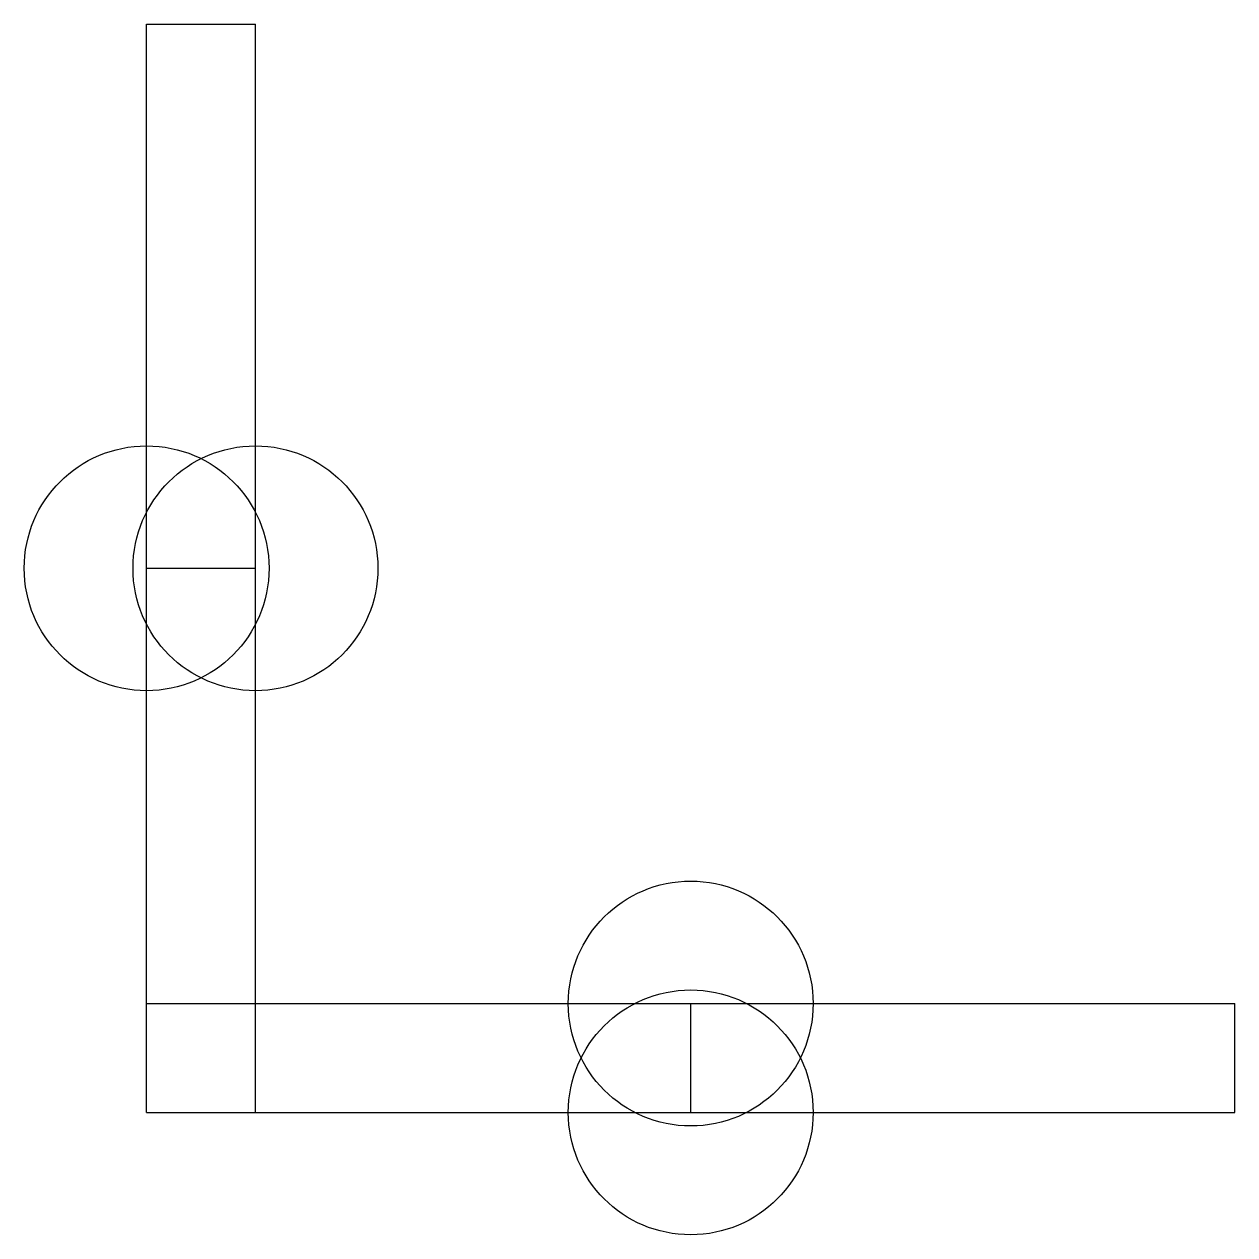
# Model space of a CAD drawing. Header units: millimetres. Extents: x -2.2 to 20, y -2.2 to 20.
import ezdxf

# ---------------------------------------------------------------- set-up
doc = ezdxf.new("R2010")
doc.units = ezdxf.units.MM
doc.layers.add('Part', color=7, linetype='CONTINUOUS')

msp = doc.modelspace()

# ---------------------------------------------------------------- linework, layer by layer
at = {"layer": 'Part'}
for p, q in [((0, 2), (0, 20)), ((0, 2, 220), (0, 20, 220)), ((0, 20), (0, 20, 220)), ((0, 2, 220), (0, 20, 220)), ((0, 20, 220), (2, 20, 220)), ((0, 2), (0, 20)), ((0, 20), (2, 20)), ((0, 20), (2, 20)), ((0, 20, 220), (2, 20, 220)), ((0, 20), (0, 20, 220)), ((2, 2, 220), (2, 20, 220)), ((2, 2), (2, 20)), ((2, 20), (2, 20, 220)), ((2, 2, 220), (2, 20, 220)), ((2, 2), (2, 20)), ((2, 20), (2, 20, 220)), ((0, 10, 12.25), (2, 10, 12.25)), ((0, 10, 12.25), (2, 10, 12.25)), ((0, 10, 112.25), (2, 10, 112.25)), ((0, 10, 112.25), (2, 10, 112.25)), ((0, 10, 212.25), (2, 10, 212.25)), ((0, 10, 212.25), (2, 10, 212.25)), ((0, 0, 220), (0, 2, 220)), ((0, 2), (0, 2, 220)), ((0, 0), (0, 2)), ((0, 0, 220), (0, 2, 220)), ((0, 2, 220), (2, 2, 220)), ((0, 2), (0, 2, 220)), ((0, 0), (0, 2)), ((0, 2), (2, 2)), ((0, 2, 220), (2, 2, 220)), ((0, 2), (2, 2)), ((2, 0, 220), (2, 2, 220)), ((2, 0), (2, 2)), ((2, 0, 220), (2, 2, 220)), ((2, 2, 220), (20, 2, 220)), ((2, 0), (2, 2)), ((2, 2), (20, 2)), ((2, 2, 220), (2, 2)), ((2, 2), (20, 2)), ((2, 2, 220), (2, 2)), ((2, 2, 220), (20, 2, 220)), ((10, 0, 12.25), (10, 2, 12.25)), ((10, 0, 12.25), (10, 2, 12.25)), ((10, 0, 112.25), (10, 2, 112.25)), ((10, 0, 112.25), (10, 2, 112.25)), ((10, 0, 212.25), (10, 2, 212.25)), ((10, 0, 212.25), (10, 2, 212.25)), ((20, 0, 220), (20, 2, 220)), ((20, 0), (20, 2)), ((20, 0, 220), (20, 2, 220)), ((20, 2), (20, 2, 220)), ((20, 0), (20, 2)), ((20, 2), (20, 2, 220)), ((0, 0), (0, 0, 220)), ((0, 0), (2, 0)), ((0, 0, 220), (2, 0, 220)), ((0, 0), (0, 0, 220)), ((0, 0, 220), (2, 0, 220)), ((0, 0), (2, 0)), ((2, 0), (2, 0, 220)), ((2, 0), (20, 0)), ((2, 0), (2, 0, 220)), ((2, 0, 220), (20, 0, 220)), ((2, 0, 220), (20, 0, 220)), ((2, 0), (20, 0)), ((20, 0), (20, 0, 220)), ((20, 0), (20, 0, 220))]:
    msp.add_line(p, q, dxfattribs=at)
for centre in [(0, 10, 10), (0, 10, 110), (0, 10, 210), (0, 10, 10), (0, 10, 110), (0, 10, 210), (2, 10, 10), (2, 10, 110), (2, 10, 210), (2, 10, 10), (2, 10, 110), (2, 10, 210), (10, 2, 10), (10, 2, 110), (10, 2, 210), (10, 2, 10), (10, 2, 110), (10, 2, 210), (10, 0, 10), (10, 0, 110), (10, 0, 210), (10, 0, 10), (10, 0, 110), (10, 0, 210)]:
    msp.add_circle(centre, 2.25, dxfattribs=at)

doc.saveas('drawing.dxf')
